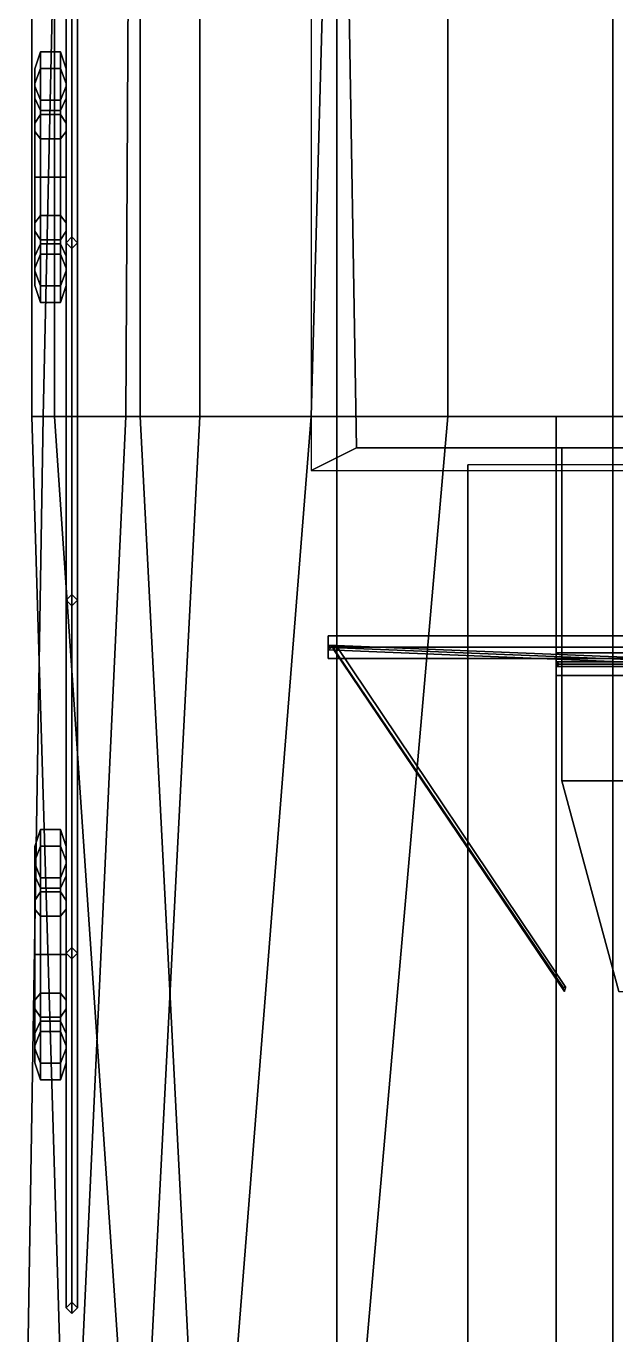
# Model space of a CAD drawing. Header units: millimetres. Extents: x -2.9 to 3, y -20 to 27.
# Drawn here: x -2.86 to -0.79, y 0.235 to 4.83 of the extents above; entities that cross this region are included whole.
import ezdxf

# ---------------------------------------------------------------- set-up
doc = ezdxf.new("R2010")
doc.units = ezdxf.units.MM
doc.layers.add('lifeboats', color=1, linetype='Continuous')
doc.layers.add('railings', color=3, linetype='Continuous')

msp = doc.modelspace()

# ---------------------------------------------------------------- linework, layer by layer
for points in [[(-2.84, 7.09, 2.04), (-2.72, 7.09, 1.25), (-2.8, 3.46, 1.09), (-2.84, 3.46, 2.04)], [(-2.76, 7.09, 2.27), (-2.84, 7.09, 2.04), (-2.84, 3.46, 2.04), (-2.76, 3.46, 2.16)], [(-2.72, 7.09, 1.25), (-2.49, 7.09, 0.81), (-2.51, 3.46, 0.06), (-2.8, 3.46, 1.09)], [(-2.46, 7.09, 2.27), (-2.76, 7.09, 2.27), (-2.76, 3.46, 2.16), (-2.46, 3.46, 2.16)], [(-2.49, 7.09, 0.81), (-2.25, 7.09, 0.26), (-2.25, 3.46, -0.5), (-2.51, 3.46, 0.06)], [(-1.77, 7.09, 2.27), (-2.46, 7.09, 2.27), (-2.46, 3.46, 2.16), (-1.77, 3.46, 2.16)], [(-1.86, 3.46, -0.86), (-2.25, 3.46, -0.5), (-2.25, 7.09, 0.26), (-1.76, 7.09, -0.53)], [(-1.38, 3.46, -1.08), (-1.86, 3.46, -0.86), (-1.76, 7.09, -0.53), (-1.38, 7.09, -0.92)], [(-1.77, 3.46, 2.16), (1.77, 3.46, 2.16), (1.77, 7.09, 2.27), (-1.77, 7.09, 2.27)], [(-0.8, 3.46, -1.28), (-1.38, 3.46, -1.08), (-1.38, 7.09, -0.92), (-0.8, 7.09, -1.28)], [(0, 3.46, -1.54), (-0.8, 3.46, -1.28), (-0.8, 7.09, -1.28), (0, 7.09, -1.54)], [(-1.7, 3.35, 4.13), (-1.73, 5.1, 4.13), (-1.86, 5.38, 2.15), (-1.86, 3.27, 2.15)], [(1.73, 5.1, 4.13), (-1.73, 5.1, 4.13), (-1.7, 3.35, 4.13), (1.7, 3.35, 4.13)], [(-2.84, 3.46, 2.04), (-2.8, 3.46, 1.09), (-2.86, -0.21, 1.08), (-2.73, -0.21, 1.825)], [(-2.8, 3.46, 1.09), (-2.51, 3.46, 0.06), (-2.68, -0.21, 0.01), (-2.86, -0.21, 1.08)], [(-2.76, 3.46, 2.16), (-2.84, 3.46, 2.04), (-2.73, -0.21, 1.825), (-2.51, -0.21, 1.85)], [(-2.46, 3.46, 2.16), (-2.76, 3.46, 2.16), (-2.51, -0.21, 1.85), (-2.27, -0.21, 1.885)], [(-2.44, -0.21, -0.47), (-2.68, -0.21, 0.01), (-2.51, 3.46, 0.06), (-2.25, 3.46, -0.5)], [(-1.77, 3.46, 2.16), (-2.46, 3.46, 2.16), (-2.27, -0.21, 1.885), (-1.77, -0.21, 1.93)], [(-2.15, -0.21, -0.76), (-2.44, -0.21, -0.47), (-2.25, 3.46, -0.5), (-1.86, 3.46, -0.86)], [(-1.7, -0.21, -0.94), (-2.15, -0.21, -0.76), (-1.86, 3.46, -0.86), (-1.38, 3.46, -1.08)], [(-1, 3.46, 2.16), (-1.77, 3.46, 2.16), (-1.77, -0.21, 1.93), (-1, -0.21, 1.99)], [(-0.8, -0.21, -1.17), (-1.7, -0.21, -0.94), (-1.38, 3.46, -1.08), (-0.8, 3.46, -1.28)], [(0, 3.46, 2.16), (-1, 3.46, 2.16), (-1, -0.21, 1.99), (0, -0.21, 2.05)], [(0, -0.21, -1.43), (-0.8, -0.21, -1.17), (-0.8, 3.46, -1.28), (0, 3.46, -1.54)], [(1.7, 3.35, 4.13), (-1.7, 3.35, 4.13), (-1.86, 3.27, 2.15), (1.86, 3.27, 2.15)], [(1.2, 3.35, 4.23), (-0.98, 3.35, 4.23), (-0.98, 2.18, 4.23), (1.2, 2.18, 4.23)], [(1.2, 3.35, 4.13), (-0.98, 3.35, 4.13), (-0.98, 3.35, 4.23), (1.2, 3.35, 4.23)], [(-0.98, 2.18, 4.23), (-0.98, 3.35, 4.23), (-0.98, 3.35, 2.15), (-0.98, 2.18, 2.12)], [(-1.31, 3.29, 2.59), (-1.31, 3.26, 2.02), (-1.31, -3.54, 2.02), (-1.31, -3.54, 2.59)], [(1.31, -3.54, 2.59), (1.31, 3.29, 2.59), (-1.31, 3.29, 2.59), (-1.31, -3.54, 2.59)], [(-1.8, 2.69, 9.32), (-1.8, 2.65, 9.36), (1.8, 2.65, 9.36), (1.8, 2.69, 9.32)], [(-1.8, 2.65, 9.28), (-1.8, 2.69, 9.32), (1.8, 2.69, 9.32), (1.8, 2.65, 9.28)], [(-1.8, 2.65, 9.28), (-1.8, 2.61, 9.32), (-1.8, 2.65, 9.36), (-1.8, 2.69, 9.32)], [(-1.79, 2.6484, 9.35), (-1.8, 2.6571, 9.3504), (-0.005, 2.5841, 10.7435), (0.01, 2.5754, 10.743)], [(-1.8, 2.6571, 9.3504), (-1.8, 2.6398, 9.3495), (-0.005, 2.5668, 10.7426), (-0.005, 2.5841, 10.7435)], [(-1.8, 2.65, 9.36), (-1.8, 2.61, 9.32), (1.8, 2.61, 9.32), (1.8, 2.65, 9.36)], [(-1.8, 2.61, 9.32), (-1.8, 2.65, 9.28), (1.8, 2.65, 9.28), (1.8, 2.61, 9.32)], [(-1.8, 2.6398, 9.3495), (-1.79, 2.6484, 9.35), (0.01, 2.5754, 10.743), (-0.005, 2.5668, 10.7426)], [(-0.965, 1.455, 4.23), (-0.975, 1.455, 4.23), (-1.7887, 2.655, 9.295), (-1.7713, 2.655, 9.295)], [(-0.975, 1.455, 4.23), (-0.97, 1.44, 4.23), (-1.78, 2.64, 9.295), (-1.7887, 2.655, 9.295)], [(-0.97, 1.44, 4.23), (-0.965, 1.455, 4.23), (-1.7713, 2.655, 9.295), (-1.78, 2.64, 9.295)], [(-1, 2.63, 10.8), (-1, 2.59, 10.84), (1, 2.59, 10.84), (1, 2.63, 10.8)], [(-1, 2.59, 10.76), (-1, 2.63, 10.8), (1, 2.63, 10.8), (1, 2.59, 10.76)], [(-1, 2.59, 10.76), (-1, 2.55, 10.8), (-1, 2.59, 10.84), (-1, 2.63, 10.8)], [(-0.99, 2.59, 10.8), (-1, 2.5987, 10.8), (-0.005, 2.5987, 11.61), (0.01, 2.59, 11.61)], [(-1, 2.5987, 10.8), (-1, 2.5813, 10.8), (-0.005, 2.5813, 11.61), (-0.005, 2.5987, 11.61)], [(-1, 2.59, 10.84), (-1, 2.55, 10.8), (1, 2.55, 10.8), (1, 2.59, 10.84)], [(-1, 2.55, 10.8), (-1, 2.59, 10.76), (1, 2.59, 10.76), (1, 2.55, 10.8)], [(-1, 2.5813, 10.8), (-0.99, 2.59, 10.8), (0.01, 2.59, 11.61), (-0.005, 2.5813, 11.61)], [(1.2, 2.18, 4.23), (-0.98, 2.18, 4.23), (-0.78, 1.44, 4.23), (0.79, 1.44, 4.23)], [(-0.78, 1.44, 4.23), (-0.98, 2.18, 4.23), (-0.98, 2.18, 2.12), (-0.78, 1.44, 2.09)]]:
    msp.add_3dface(points)
at = {"layer": 'lifeboats'}
for points in [[(-2.83, 4.6291, 2.67), (-2.83, 4.68, 2.86), (-2.81, 4.74, 2.86), (-2.81, 4.6811, 2.64)], [(-2.83, 4.68, 2.86), (-2.83, 4.6291, 3.05), (-2.81, 4.6811, 3.08), (-2.81, 4.74, 2.86)], [(-2.81, 4.6811, 2.64), (-2.81, 4.74, 2.86), (-2.74, 4.74, 2.86), (-2.74, 4.6811, 2.64)], [(-2.81, 4.74, 2.86), (-2.81, 4.6811, 3.08), (-2.74, 4.6811, 3.08), (-2.74, 4.74, 2.86)], [(-2.72, 4.68, 2.86), (-2.72, 4.6291, 2.67), (-2.74, 4.6811, 2.64), (-2.74, 4.74, 2.86)], [(-2.72, 4.6291, 3.05), (-2.72, 4.68, 2.86), (-2.74, 4.74, 2.86), (-2.74, 4.6811, 3.08)], [(-2.83, 4.49, 2.5309), (-2.83, 4.6291, 2.67), (-2.81, 4.6811, 2.64), (-2.81, 4.52, 2.4789)], [(-2.83, 4.6291, 3.05), (-2.83, 4.49, 3.1891), (-2.81, 4.52, 3.2411), (-2.81, 4.6811, 3.08)], [(-2.83, 4.5771, 2.7), (-2.83, 4.62, 2.86), (-2.83, 4.68, 2.86), (-2.83, 4.6291, 2.67)], [(-2.83, 4.62, 2.86), (-2.83, 4.5771, 3.02), (-2.83, 4.6291, 3.05), (-2.83, 4.68, 2.86)], [(-2.81, 4.52, 2.4789), (-2.81, 4.6811, 2.64), (-2.74, 4.6811, 2.64), (-2.74, 4.52, 2.4789)], [(-2.81, 4.6811, 3.08), (-2.81, 4.52, 3.2411), (-2.74, 4.52, 3.2411), (-2.74, 4.6811, 3.08)], [(-2.72, 4.6291, 2.67), (-2.72, 4.49, 2.5309), (-2.74, 4.52, 2.4789), (-2.74, 4.6811, 2.64)], [(-2.72, 4.49, 3.1891), (-2.72, 4.6291, 3.05), (-2.74, 4.6811, 3.08), (-2.74, 4.52, 3.2411)], [(-2.72, 4.62, 2.86), (-2.72, 4.5771, 2.7), (-2.72, 4.6291, 2.67), (-2.72, 4.68, 2.86)], [(-2.72, 4.5771, 3.02), (-2.72, 4.62, 2.86), (-2.72, 4.68, 2.86), (-2.72, 4.6291, 3.05)], [(-2.83, 4.46, 2.5829), (-2.83, 4.5771, 2.7), (-2.83, 4.6291, 2.67), (-2.83, 4.49, 2.5309)], [(-2.83, 4.5771, 3.02), (-2.83, 4.46, 3.1371), (-2.83, 4.49, 3.1891), (-2.83, 4.6291, 3.05)], [(-2.81, 4.5338, 2.725), (-2.81, 4.57, 2.86), (-2.83, 4.62, 2.86), (-2.83, 4.5771, 2.7)], [(-2.81, 4.57, 2.86), (-2.81, 4.5338, 2.995), (-2.83, 4.5771, 3.02), (-2.83, 4.62, 2.86)], [(-2.74, 4.57, 2.86), (-2.74, 4.5338, 2.725), (-2.72, 4.5771, 2.7), (-2.72, 4.62, 2.86)], [(-2.74, 4.5338, 2.995), (-2.74, 4.57, 2.86), (-2.72, 4.62, 2.86), (-2.72, 4.5771, 3.02)], [(-2.72, 4.5771, 2.7), (-2.72, 4.46, 2.5829), (-2.72, 4.49, 2.5309), (-2.72, 4.6291, 2.67)], [(-2.72, 4.46, 3.1371), (-2.72, 4.5771, 3.02), (-2.72, 4.6291, 3.05), (-2.72, 4.49, 3.1891)], [(-2.81, 4.435, 2.6262), (-2.81, 4.5338, 2.725), (-2.83, 4.5771, 2.7), (-2.83, 4.46, 2.5829)], [(-2.81, 4.5338, 2.995), (-2.81, 4.435, 3.0938), (-2.83, 4.46, 3.1371), (-2.83, 4.5771, 3.02)], [(-2.81, 4.57, 2.86), (-2.81, 4.5338, 2.725), (-2.74, 4.5338, 2.725), (-2.74, 4.57, 2.86)], [(-2.81, 4.5338, 2.995), (-2.81, 4.57, 2.86), (-2.74, 4.57, 2.86), (-2.74, 4.5338, 2.995)], [(-2.74, 4.5338, 2.725), (-2.74, 4.435, 2.6262), (-2.72, 4.46, 2.5829), (-2.72, 4.5771, 2.7)], [(-2.74, 4.435, 3.0938), (-2.74, 4.5338, 2.995), (-2.72, 4.5771, 3.02), (-2.72, 4.46, 3.1371)], [(-2.83, 4.3, 2.48), (-2.83, 4.49, 2.5309), (-2.81, 4.52, 2.4789), (-2.81, 4.3, 2.42)], [(-2.83, 4.49, 3.1891), (-2.83, 4.3, 3.24), (-2.81, 4.3, 3.3), (-2.81, 4.52, 3.2411)], [(-2.81, 4.5338, 2.725), (-2.81, 4.435, 2.6262), (-2.74, 4.435, 2.6262), (-2.74, 4.5338, 2.725)], [(-2.81, 4.435, 3.0938), (-2.81, 4.5338, 2.995), (-2.74, 4.5338, 2.995), (-2.74, 4.435, 3.0938)], [(-2.81, 4.3, 2.42), (-2.81, 4.52, 2.4789), (-2.74, 4.52, 2.4789), (-2.74, 4.3, 2.42)], [(-2.81, 4.52, 3.2411), (-2.81, 4.3, 3.3), (-2.74, 4.3, 3.3), (-2.74, 4.52, 3.2411)], [(-2.72, 4.49, 2.5309), (-2.72, 4.3, 2.48), (-2.74, 4.3, 2.42), (-2.74, 4.52, 2.4789)], [(-2.72, 4.3, 3.24), (-2.72, 4.49, 3.1891), (-2.74, 4.52, 3.2411), (-2.74, 4.3, 3.3)], [(-2.83, 4.3, 2.54), (-2.83, 4.46, 2.5829), (-2.83, 4.49, 2.5309), (-2.83, 4.3, 2.48)], [(-2.83, 4.46, 3.1371), (-2.83, 4.3, 3.18), (-2.83, 4.3, 3.24), (-2.83, 4.49, 3.1891)], [(-2.81, 4.3, 2.59), (-2.81, 4.435, 2.6262), (-2.83, 4.46, 2.5829), (-2.83, 4.3, 2.54)], [(-2.81, 4.435, 3.0938), (-2.81, 4.3, 3.13), (-2.83, 4.3, 3.18), (-2.83, 4.46, 3.1371)], [(-2.74, 4.435, 2.6262), (-2.74, 4.3, 2.59), (-2.72, 4.3, 2.54), (-2.72, 4.46, 2.5829)], [(-2.74, 4.3, 3.13), (-2.74, 4.435, 3.0938), (-2.72, 4.46, 3.1371), (-2.72, 4.3, 3.18)], [(-2.72, 4.46, 2.5829), (-2.72, 4.3, 2.54), (-2.72, 4.3, 2.48), (-2.72, 4.49, 2.5309)], [(-2.72, 4.3, 3.18), (-2.72, 4.46, 3.1371), (-2.72, 4.49, 3.1891), (-2.72, 4.3, 3.24)], [(-2.81, 4.435, 2.6262), (-2.81, 4.3, 2.59), (-2.74, 4.3, 2.59), (-2.74, 4.435, 2.6262)], [(-2.81, 4.3, 3.13), (-2.81, 4.435, 3.0938), (-2.74, 4.435, 3.0938), (-2.74, 4.3, 3.13)], [(-2.83, 4.14, 2.5829), (-2.83, 4.3, 2.54), (-2.83, 4.3, 2.48), (-2.83, 4.11, 2.5309)], [(-2.81, 4.165, 2.6262), (-2.81, 4.3, 2.59), (-2.83, 4.3, 2.54), (-2.83, 4.14, 2.5829)], [(-2.83, 4.11, 2.5309), (-2.83, 4.3, 2.48), (-2.81, 4.3, 2.42), (-2.81, 4.08, 2.4789)], [(-2.83, 4.3, 3.18), (-2.83, 4.14, 3.1371), (-2.83, 4.11, 3.1891), (-2.83, 4.3, 3.24)], [(-2.83, 4.3, 3.24), (-2.83, 4.11, 3.1891), (-2.81, 4.08, 3.2411), (-2.81, 4.3, 3.3)], [(-2.81, 4.3, 3.13), (-2.81, 4.165, 3.0938), (-2.83, 4.14, 3.1371), (-2.83, 4.3, 3.18)], [(-2.81, 4.08, 2.4789), (-2.81, 4.3, 2.42), (-2.74, 4.3, 2.42), (-2.74, 4.08, 2.4789)], [(-2.81, 4.3, 2.59), (-2.81, 4.165, 2.6262), (-2.74, 4.165, 2.6262), (-2.74, 4.3, 2.59)], [(-2.81, 4.3, 3.3), (-2.81, 4.08, 3.2411), (-2.74, 4.08, 3.2411), (-2.74, 4.3, 3.3)], [(-2.81, 4.165, 3.0938), (-2.81, 4.3, 3.13), (-2.74, 4.3, 3.13), (-2.74, 4.165, 3.0938)], [(-2.74, 4.3, 2.59), (-2.74, 4.165, 2.6262), (-2.72, 4.14, 2.5829), (-2.72, 4.3, 2.54)], [(-2.72, 4.3, 2.48), (-2.72, 4.11, 2.5309), (-2.74, 4.08, 2.4789), (-2.74, 4.3, 2.42)], [(-2.72, 4.11, 3.1891), (-2.72, 4.3, 3.24), (-2.74, 4.3, 3.3), (-2.74, 4.08, 3.2411)], [(-2.74, 4.165, 3.0938), (-2.74, 4.3, 3.13), (-2.72, 4.3, 3.18), (-2.72, 4.14, 3.1371)], [(-2.72, 4.3, 2.54), (-2.72, 4.14, 2.5829), (-2.72, 4.11, 2.5309), (-2.72, 4.3, 2.48)], [(-2.72, 4.14, 3.1371), (-2.72, 4.3, 3.18), (-2.72, 4.3, 3.24), (-2.72, 4.11, 3.1891)], [(-2.81, 4.0662, 2.725), (-2.81, 4.165, 2.6262), (-2.83, 4.14, 2.5829), (-2.83, 4.0229, 2.7)], [(-2.81, 4.165, 3.0938), (-2.81, 4.0662, 2.995), (-2.83, 4.0229, 3.02), (-2.83, 4.14, 3.1371)], [(-2.83, 4.0229, 2.7), (-2.83, 4.14, 2.5829), (-2.83, 4.11, 2.5309), (-2.83, 3.9709, 2.67)], [(-2.83, 4.14, 3.1371), (-2.83, 4.0229, 3.02), (-2.83, 3.9709, 3.05), (-2.83, 4.11, 3.1891)], [(-2.81, 4.165, 2.6262), (-2.81, 4.0662, 2.725), (-2.74, 4.0662, 2.725), (-2.74, 4.165, 2.6262)], [(-2.81, 4.0662, 2.995), (-2.81, 4.165, 3.0938), (-2.74, 4.165, 3.0938), (-2.74, 4.0662, 2.995)], [(-2.74, 4.165, 2.6262), (-2.74, 4.0662, 2.725), (-2.72, 4.0229, 2.7), (-2.72, 4.14, 2.5829)], [(-2.74, 4.0662, 2.995), (-2.74, 4.165, 3.0938), (-2.72, 4.14, 3.1371), (-2.72, 4.0229, 3.02)], [(-2.72, 4.14, 2.5829), (-2.72, 4.0229, 2.7), (-2.72, 3.9709, 2.67), (-2.72, 4.11, 2.5309)], [(-2.72, 4.0229, 3.02), (-2.72, 4.14, 3.1371), (-2.72, 4.11, 3.1891), (-2.72, 3.9709, 3.05)], [(-2.83, 3.9709, 2.67), (-2.83, 4.11, 2.5309), (-2.81, 4.08, 2.4789), (-2.81, 3.9189, 2.64)], [(-2.83, 4.11, 3.1891), (-2.83, 3.9709, 3.05), (-2.81, 3.9189, 3.08), (-2.81, 4.08, 3.2411)], [(-2.72, 4.11, 2.5309), (-2.72, 3.9709, 2.67), (-2.74, 3.9189, 2.64), (-2.74, 4.08, 2.4789)], [(-2.72, 3.9709, 3.05), (-2.72, 4.11, 3.1891), (-2.74, 4.08, 3.2411), (-2.74, 3.9189, 3.08)], [(-2.81, 4.03, 2.86), (-2.81, 4.0662, 2.725), (-2.83, 4.0229, 2.7), (-2.83, 3.98, 2.86)], [(-2.81, 4.0662, 2.995), (-2.81, 4.03, 2.86), (-2.83, 3.98, 2.86), (-2.83, 4.0229, 3.02)], [(-2.81, 3.9189, 2.64), (-2.81, 4.08, 2.4789), (-2.74, 4.08, 2.4789), (-2.74, 3.9189, 2.64)], [(-2.81, 4.08, 3.2411), (-2.81, 3.9189, 3.08), (-2.74, 3.9189, 3.08), (-2.74, 4.08, 3.2411)], [(-2.81, 4.0662, 2.725), (-2.81, 4.03, 2.86), (-2.74, 4.03, 2.86), (-2.74, 4.0662, 2.725)], [(-2.81, 4.03, 2.86), (-2.81, 4.0662, 2.995), (-2.74, 4.0662, 2.995), (-2.74, 4.03, 2.86)], [(-2.74, 4.0662, 2.725), (-2.74, 4.03, 2.86), (-2.72, 3.98, 2.86), (-2.72, 4.0229, 2.7)], [(-2.74, 4.03, 2.86), (-2.74, 4.0662, 2.995), (-2.72, 4.0229, 3.02), (-2.72, 3.98, 2.86)], [(-2.83, 3.98, 2.86), (-2.83, 4.0229, 2.7), (-2.83, 3.9709, 2.67), (-2.83, 3.92, 2.86)], [(-2.83, 4.0229, 3.02), (-2.83, 3.98, 2.86), (-2.83, 3.92, 2.86), (-2.83, 3.9709, 3.05)], [(-2.72, 4.0229, 2.7), (-2.72, 3.98, 2.86), (-2.72, 3.92, 2.86), (-2.72, 3.9709, 2.67)], [(-2.72, 3.98, 2.86), (-2.72, 4.0229, 3.02), (-2.72, 3.9709, 3.05), (-2.72, 3.92, 2.86)], [(-2.83, 3.92, 2.86), (-2.83, 3.9709, 2.67), (-2.81, 3.9189, 2.64), (-2.81, 3.86, 2.86)], [(-2.83, 3.9709, 3.05), (-2.83, 3.92, 2.86), (-2.81, 3.86, 2.86), (-2.81, 3.9189, 3.08)], [(-2.72, 3.9709, 2.67), (-2.72, 3.92, 2.86), (-2.74, 3.86, 2.86), (-2.74, 3.9189, 2.64)], [(-2.72, 3.92, 2.86), (-2.72, 3.9709, 3.05), (-2.74, 3.9189, 3.08), (-2.74, 3.86, 2.86)], [(-2.81, 3.86, 2.86), (-2.81, 3.9189, 2.64), (-2.74, 3.9189, 2.64), (-2.74, 3.86, 2.86)], [(-2.81, 3.9189, 3.08), (-2.81, 3.86, 2.86), (-2.74, 3.86, 2.86), (-2.74, 3.9189, 3.08)], [(-2.83, 1.8991, 2.61), (-2.83, 1.95, 2.8), (-2.81, 2.01, 2.8), (-2.81, 1.9511, 2.58)], [(-2.83, 1.95, 2.8), (-2.83, 1.8991, 2.99), (-2.81, 1.9511, 3.02), (-2.81, 2.01, 2.8)], [(-2.81, 1.9511, 2.58), (-2.81, 2.01, 2.8), (-2.74, 2.01, 2.8), (-2.74, 1.9511, 2.58)], [(-2.81, 2.01, 2.8), (-2.81, 1.9511, 3.02), (-2.74, 1.9511, 3.02), (-2.74, 2.01, 2.8)], [(-2.72, 1.95, 2.8), (-2.72, 1.8991, 2.61), (-2.74, 1.9511, 2.58), (-2.74, 2.01, 2.8)], [(-2.72, 1.8991, 2.99), (-2.72, 1.95, 2.8), (-2.74, 2.01, 2.8), (-2.74, 1.9511, 3.02)], [(-2.83, 1.76, 2.4709), (-2.83, 1.8991, 2.61), (-2.81, 1.9511, 2.58), (-2.81, 1.79, 2.4189)], [(-2.83, 1.8991, 2.99), (-2.83, 1.76, 3.1291), (-2.81, 1.79, 3.1811), (-2.81, 1.9511, 3.02)], [(-2.83, 1.8471, 2.64), (-2.83, 1.89, 2.8), (-2.83, 1.95, 2.8), (-2.83, 1.8991, 2.61)], [(-2.83, 1.89, 2.8), (-2.83, 1.8471, 2.96), (-2.83, 1.8991, 2.99), (-2.83, 1.95, 2.8)], [(-2.81, 1.79, 2.4189), (-2.81, 1.9511, 2.58), (-2.74, 1.9511, 2.58), (-2.74, 1.79, 2.4189)], [(-2.81, 1.9511, 3.02), (-2.81, 1.79, 3.1811), (-2.74, 1.79, 3.1811), (-2.74, 1.9511, 3.02)], [(-2.72, 1.8991, 2.61), (-2.72, 1.76, 2.4709), (-2.74, 1.79, 2.4189), (-2.74, 1.9511, 2.58)], [(-2.72, 1.76, 3.1291), (-2.72, 1.8991, 2.99), (-2.74, 1.9511, 3.02), (-2.74, 1.79, 3.1811)], [(-2.72, 1.89, 2.8), (-2.72, 1.8471, 2.64), (-2.72, 1.8991, 2.61), (-2.72, 1.95, 2.8)], [(-2.72, 1.8471, 2.96), (-2.72, 1.89, 2.8), (-2.72, 1.95, 2.8), (-2.72, 1.8991, 2.99)], [(-2.83, 1.73, 2.5229), (-2.83, 1.8471, 2.64), (-2.83, 1.8991, 2.61), (-2.83, 1.76, 2.4709)], [(-2.83, 1.8471, 2.96), (-2.83, 1.73, 3.0771), (-2.83, 1.76, 3.1291), (-2.83, 1.8991, 2.99)], [(-2.81, 1.8038, 2.665), (-2.81, 1.84, 2.8), (-2.83, 1.89, 2.8), (-2.83, 1.8471, 2.64)], [(-2.81, 1.84, 2.8), (-2.81, 1.8038, 2.935), (-2.83, 1.8471, 2.96), (-2.83, 1.89, 2.8)], [(-2.74, 1.84, 2.8), (-2.74, 1.8038, 2.665), (-2.72, 1.8471, 2.64), (-2.72, 1.89, 2.8)], [(-2.74, 1.8038, 2.935), (-2.74, 1.84, 2.8), (-2.72, 1.89, 2.8), (-2.72, 1.8471, 2.96)], [(-2.72, 1.8471, 2.64), (-2.72, 1.73, 2.5229), (-2.72, 1.76, 2.4709), (-2.72, 1.8991, 2.61)], [(-2.72, 1.73, 3.0771), (-2.72, 1.8471, 2.96), (-2.72, 1.8991, 2.99), (-2.72, 1.76, 3.1291)], [(-2.81, 1.705, 2.5662), (-2.81, 1.8038, 2.665), (-2.83, 1.8471, 2.64), (-2.83, 1.73, 2.5229)], [(-2.81, 1.8038, 2.935), (-2.81, 1.705, 3.0338), (-2.83, 1.73, 3.0771), (-2.83, 1.8471, 2.96)], [(-2.81, 1.84, 2.8), (-2.81, 1.8038, 2.665), (-2.74, 1.8038, 2.665), (-2.74, 1.84, 2.8)], [(-2.81, 1.8038, 2.935), (-2.81, 1.84, 2.8), (-2.74, 1.84, 2.8), (-2.74, 1.8038, 2.935)], [(-2.74, 1.8038, 2.665), (-2.74, 1.705, 2.5662), (-2.72, 1.73, 2.5229), (-2.72, 1.8471, 2.64)], [(-2.74, 1.705, 3.0338), (-2.74, 1.8038, 2.935), (-2.72, 1.8471, 2.96), (-2.72, 1.73, 3.0771)], [(-2.81, 1.8038, 2.665), (-2.81, 1.705, 2.5662), (-2.74, 1.705, 2.5662), (-2.74, 1.8038, 2.665)], [(-2.81, 1.705, 3.0338), (-2.81, 1.8038, 2.935), (-2.74, 1.8038, 2.935), (-2.74, 1.705, 3.0338)], [(-2.83, 1.57, 2.42), (-2.83, 1.76, 2.4709), (-2.81, 1.79, 2.4189), (-2.81, 1.57, 2.36)], [(-2.83, 1.76, 3.1291), (-2.83, 1.57, 3.18), (-2.81, 1.57, 3.24), (-2.81, 1.79, 3.1811)], [(-2.83, 1.57, 2.48), (-2.83, 1.73, 2.5229), (-2.83, 1.76, 2.4709), (-2.83, 1.57, 2.42)], [(-2.83, 1.73, 3.0771), (-2.83, 1.57, 3.12), (-2.83, 1.57, 3.18), (-2.83, 1.76, 3.1291)], [(-2.81, 1.57, 2.36), (-2.81, 1.79, 2.4189), (-2.74, 1.79, 2.4189), (-2.74, 1.57, 2.36)], [(-2.81, 1.79, 3.1811), (-2.81, 1.57, 3.24), (-2.74, 1.57, 3.24), (-2.74, 1.79, 3.1811)], [(-2.72, 1.76, 2.4709), (-2.72, 1.57, 2.42), (-2.74, 1.57, 2.36), (-2.74, 1.79, 2.4189)], [(-2.72, 1.57, 3.18), (-2.72, 1.76, 3.1291), (-2.74, 1.79, 3.1811), (-2.74, 1.57, 3.24)], [(-2.72, 1.73, 2.5229), (-2.72, 1.57, 2.48), (-2.72, 1.57, 2.42), (-2.72, 1.76, 2.4709)], [(-2.72, 1.57, 3.12), (-2.72, 1.73, 3.0771), (-2.72, 1.76, 3.1291), (-2.72, 1.57, 3.18)], [(-2.81, 1.57, 2.53), (-2.81, 1.705, 2.5662), (-2.83, 1.73, 2.5229), (-2.83, 1.57, 2.48)], [(-2.81, 1.705, 3.0338), (-2.81, 1.57, 3.07), (-2.83, 1.57, 3.12), (-2.83, 1.73, 3.0771)], [(-2.81, 1.705, 2.5662), (-2.81, 1.57, 2.53), (-2.74, 1.57, 2.53), (-2.74, 1.705, 2.5662)], [(-2.81, 1.57, 3.07), (-2.81, 1.705, 3.0338), (-2.74, 1.705, 3.0338), (-2.74, 1.57, 3.07)], [(-2.74, 1.705, 2.5662), (-2.74, 1.57, 2.53), (-2.72, 1.57, 2.48), (-2.72, 1.73, 2.5229)], [(-2.74, 1.57, 3.07), (-2.74, 1.705, 3.0338), (-2.72, 1.73, 3.0771), (-2.72, 1.57, 3.12)], [(-2.83, 1.38, 2.4709), (-2.83, 1.57, 2.42), (-2.81, 1.57, 2.36), (-2.81, 1.35, 2.4189)], [(-2.81, 1.435, 2.5662), (-2.81, 1.57, 2.53), (-2.83, 1.57, 2.48), (-2.83, 1.41, 2.5229)], [(-2.83, 1.41, 2.5229), (-2.83, 1.57, 2.48), (-2.83, 1.57, 2.42), (-2.83, 1.38, 2.4709)], [(-2.81, 1.57, 3.07), (-2.81, 1.435, 3.0338), (-2.83, 1.41, 3.0771), (-2.83, 1.57, 3.12)], [(-2.83, 1.57, 3.18), (-2.83, 1.38, 3.1291), (-2.81, 1.35, 3.1811), (-2.81, 1.57, 3.24)], [(-2.83, 1.57, 3.12), (-2.83, 1.41, 3.0771), (-2.83, 1.38, 3.1291), (-2.83, 1.57, 3.18)], [(-2.81, 1.57, 2.53), (-2.81, 1.435, 2.5662), (-2.74, 1.435, 2.5662), (-2.74, 1.57, 2.53)], [(-2.81, 1.35, 2.4189), (-2.81, 1.57, 2.36), (-2.74, 1.57, 2.36), (-2.74, 1.35, 2.4189)], [(-2.81, 1.435, 3.0338), (-2.81, 1.57, 3.07), (-2.74, 1.57, 3.07), (-2.74, 1.435, 3.0338)], [(-2.81, 1.57, 3.24), (-2.81, 1.35, 3.1811), (-2.74, 1.35, 3.1811), (-2.74, 1.57, 3.24)], [(-2.72, 1.57, 2.42), (-2.72, 1.38, 2.4709), (-2.74, 1.35, 2.4189), (-2.74, 1.57, 2.36)], [(-2.74, 1.57, 2.53), (-2.74, 1.435, 2.5662), (-2.72, 1.41, 2.5229), (-2.72, 1.57, 2.48)], [(-2.74, 1.435, 3.0338), (-2.74, 1.57, 3.07), (-2.72, 1.57, 3.12), (-2.72, 1.41, 3.0771)], [(-2.72, 1.38, 3.1291), (-2.72, 1.57, 3.18), (-2.74, 1.57, 3.24), (-2.74, 1.35, 3.1811)], [(-2.72, 1.57, 2.48), (-2.72, 1.41, 2.5229), (-2.72, 1.38, 2.4709), (-2.72, 1.57, 2.42)], [(-2.72, 1.41, 3.0771), (-2.72, 1.57, 3.12), (-2.72, 1.57, 3.18), (-2.72, 1.38, 3.1291)], [(-2.81, 1.3362, 2.665), (-2.81, 1.435, 2.5662), (-2.83, 1.41, 2.5229), (-2.83, 1.2929, 2.64)], [(-2.81, 1.435, 3.0338), (-2.81, 1.3362, 2.935), (-2.83, 1.2929, 2.96), (-2.83, 1.41, 3.0771)], [(-2.81, 1.435, 2.5662), (-2.81, 1.3362, 2.665), (-2.74, 1.3362, 2.665), (-2.74, 1.435, 2.5662)], [(-2.81, 1.3362, 2.935), (-2.81, 1.435, 3.0338), (-2.74, 1.435, 3.0338), (-2.74, 1.3362, 2.935)], [(-2.74, 1.435, 2.5662), (-2.74, 1.3362, 2.665), (-2.72, 1.2929, 2.64), (-2.72, 1.41, 2.5229)], [(-2.74, 1.3362, 2.935), (-2.74, 1.435, 3.0338), (-2.72, 1.41, 3.0771), (-2.72, 1.2929, 2.96)], [(-2.83, 1.2929, 2.64), (-2.83, 1.41, 2.5229), (-2.83, 1.38, 2.4709), (-2.83, 1.2409, 2.61)], [(-2.83, 1.41, 3.0771), (-2.83, 1.2929, 2.96), (-2.83, 1.2409, 2.99), (-2.83, 1.38, 3.1291)], [(-2.83, 1.2409, 2.61), (-2.83, 1.38, 2.4709), (-2.81, 1.35, 2.4189), (-2.81, 1.1889, 2.58)], [(-2.83, 1.38, 3.1291), (-2.83, 1.2409, 2.99), (-2.81, 1.1889, 3.02), (-2.81, 1.35, 3.1811)], [(-2.72, 1.38, 2.4709), (-2.72, 1.2409, 2.61), (-2.74, 1.1889, 2.58), (-2.74, 1.35, 2.4189)], [(-2.72, 1.2409, 2.99), (-2.72, 1.38, 3.1291), (-2.74, 1.35, 3.1811), (-2.74, 1.1889, 3.02)], [(-2.72, 1.41, 2.5229), (-2.72, 1.2929, 2.64), (-2.72, 1.2409, 2.61), (-2.72, 1.38, 2.4709)], [(-2.72, 1.2929, 2.96), (-2.72, 1.41, 3.0771), (-2.72, 1.38, 3.1291), (-2.72, 1.2409, 2.99)], [(-2.81, 1.3, 2.8), (-2.81, 1.3362, 2.665), (-2.83, 1.2929, 2.64), (-2.83, 1.25, 2.8)], [(-2.81, 1.3362, 2.935), (-2.81, 1.3, 2.8), (-2.83, 1.25, 2.8), (-2.83, 1.2929, 2.96)], [(-2.81, 1.1889, 2.58), (-2.81, 1.35, 2.4189), (-2.74, 1.35, 2.4189), (-2.74, 1.1889, 2.58)], [(-2.81, 1.35, 3.1811), (-2.81, 1.1889, 3.02), (-2.74, 1.1889, 3.02), (-2.74, 1.35, 3.1811)], [(-2.81, 1.3362, 2.665), (-2.81, 1.3, 2.8), (-2.74, 1.3, 2.8), (-2.74, 1.3362, 2.665)], [(-2.81, 1.3, 2.8), (-2.81, 1.3362, 2.935), (-2.74, 1.3362, 2.935), (-2.74, 1.3, 2.8)], [(-2.74, 1.3362, 2.665), (-2.74, 1.3, 2.8), (-2.72, 1.25, 2.8), (-2.72, 1.2929, 2.64)], [(-2.74, 1.3, 2.8), (-2.74, 1.3362, 2.935), (-2.72, 1.2929, 2.96), (-2.72, 1.25, 2.8)], [(-2.83, 1.25, 2.8), (-2.83, 1.2929, 2.64), (-2.83, 1.2409, 2.61), (-2.83, 1.19, 2.8)], [(-2.83, 1.2929, 2.96), (-2.83, 1.25, 2.8), (-2.83, 1.19, 2.8), (-2.83, 1.2409, 2.99)], [(-2.72, 1.2929, 2.64), (-2.72, 1.25, 2.8), (-2.72, 1.19, 2.8), (-2.72, 1.2409, 2.61)], [(-2.72, 1.25, 2.8), (-2.72, 1.2929, 2.96), (-2.72, 1.2409, 2.99), (-2.72, 1.19, 2.8)], [(-2.83, 1.19, 2.8), (-2.83, 1.2409, 2.61), (-2.81, 1.1889, 2.58), (-2.81, 1.13, 2.8)], [(-2.83, 1.2409, 2.99), (-2.83, 1.19, 2.8), (-2.81, 1.13, 2.8), (-2.81, 1.1889, 3.02)], [(-2.72, 1.2409, 2.61), (-2.72, 1.19, 2.8), (-2.74, 1.13, 2.8), (-2.74, 1.1889, 2.58)], [(-2.72, 1.19, 2.8), (-2.72, 1.2409, 2.99), (-2.74, 1.1889, 3.02), (-2.74, 1.13, 2.8)], [(-2.81, 1.13, 2.8), (-2.81, 1.1889, 2.58), (-2.74, 1.1889, 2.58), (-2.74, 1.13, 2.8)], [(-2.81, 1.1889, 3.02), (-2.81, 1.13, 2.8), (-2.74, 1.13, 2.8), (-2.74, 1.1889, 3.02)]]:
    msp.add_3dface(points, dxfattribs=at)
at = {"layer": 'railings'}
for points in [[(-2.7, 7.495, 3.06), (-2.72, 7.475, 3.04), (-2.72, 0.33, 2.805), (-2.7, 0.31, 2.825)], [(-2.68, 7.475, 3.04), (-2.7, 7.495, 3.06), (-2.7, 0.31, 2.825), (-2.68, 0.33, 2.805)], [(-2.72, 7.475, 3.04), (-2.7, 7.455, 3.02), (-2.7, 0.35, 2.785), (-2.72, 0.33, 2.805)], [(-2.7, 7.455, 3.02), (-2.68, 7.475, 3.04), (-2.68, 0.33, 2.805), (-2.7, 0.35, 2.785)], [(-2.7, 4.09, 2.02), (-2.72, 4.07, 2.04), (-2.72, 4.07, 2.93), (-2.7, 4.09, 2.91)], [(-2.68, 4.07, 2.02), (-2.7, 4.09, 2.02), (-2.7, 4.09, 2.91), (-2.68, 4.07, 2.93)], [(-2.72, 4.07, 2.04), (-2.7, 4.05, 2.04), (-2.7, 4.05, 2.91), (-2.72, 4.07, 2.93)], [(-2.7, 4.05, 2.04), (-2.68, 4.07, 2.02), (-2.68, 4.07, 2.93), (-2.7, 4.05, 2.91)], [(-2.7, 2.835, 1.98), (-2.72, 2.815, 2), (-2.72, 2.815, 2.89), (-2.7, 2.835, 2.87)], [(-2.72, 2.815, 2), (-2.7, 2.795, 2), (-2.7, 2.795, 2.865), (-2.72, 2.815, 2.89)], [(-2.68, 2.815, 1.98), (-2.7, 2.835, 1.98), (-2.7, 2.835, 2.87), (-2.68, 2.815, 2.89)], [(-2.7, 2.795, 2), (-2.68, 2.815, 1.98), (-2.68, 2.815, 2.89), (-2.7, 2.795, 2.865)], [(-2.7, 1.595, 1.945), (-2.72, 1.575, 1.965), (-2.72, 1.575, 2.845), (-2.7, 1.595, 2.83)], [(-2.72, 1.575, 1.965), (-2.7, 1.555, 1.965), (-2.7, 1.555, 2.825), (-2.72, 1.575, 2.845)], [(-2.68, 1.575, 1.945), (-2.7, 1.595, 1.945), (-2.7, 1.595, 2.83), (-2.68, 1.575, 2.845)], [(-2.7, 1.555, 1.965), (-2.68, 1.575, 1.945), (-2.68, 1.575, 2.845), (-2.7, 1.555, 2.825)], [(-2.7, 0.35, 1.91), (-2.72, 0.33, 1.93), (-2.72, 0.33, 2.805), (-2.7, 0.35, 2.785)], [(-2.72, 0.33, 1.93), (-2.7, 0.31, 1.93), (-2.7, 0.31, 2.825), (-2.72, 0.33, 2.805)], [(-2.68, 0.33, 1.91), (-2.7, 0.35, 1.91), (-2.7, 0.35, 2.785), (-2.68, 0.33, 2.805)], [(-2.7, 0.31, 1.93), (-2.68, 0.33, 1.91), (-2.68, 0.33, 2.805), (-2.7, 0.31, 2.825)]]:
    msp.add_3dface(points, dxfattribs=at)

doc.saveas('drawing.dxf')
